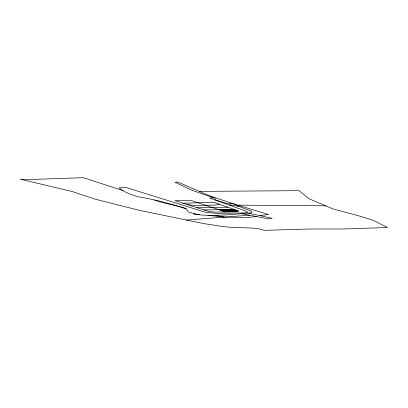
<?xml version="1.0" encoding="UTF-8"?>
<svg xmlns="http://www.w3.org/2000/svg" width="408" height="408" viewBox="0 0 408 408"><rect width="100%" height="100%" fill="white"/><g stroke="black" fill="none" stroke-linecap="round" stroke-linejoin="round"><path stroke-width="0.61" d="M205.52 205.255L225.599 211.951L219.683 209.977L233.968 209.681L237.66 210.962L237.461 211.426L235.156 211.65L228.352 211.747L222.748 209.865M194.534 213.675L193.708 214.18C211.874 216.725 230.194 214.526 248.36 213.195L251.848 212.563L251.772 211.283L238.624 206.29L233.952 203.924L214.322 197.452L205.224 193.968L177.674 181.968L175.109 182.294L191.265 189.99L213.766 197.906L209.605 198.038L246.616 211.349L247.829 212.277L244.356 212.961L216.592 213.343L206.06 212.451L126.108 187.507L119.065 187.802C124.618 192.54 131.738 194.958 138.669 196.906C154.693 199.471 170.36 203.633 185.834 208.473L188.159 211.778L191.969 213.109L199.252 214.715M229.087 204.949L231.397 203.74L233.952 203.924L268.586 214.588L259.763 215.546M256.637 216.526L246.968 217.586L224.165 217.102L186.41 220.06L139.082 210.248L94.758 199.058L72.369 191.561L20.4 179.204L32.405 179.444L83.196 177.659L122.38 190.393M249.752 215.21L224.165 217.102L215.296 215.353M182.697 203.174L213.955 202.394L238.609 210.997L238.369 211.548L235.742 211.803L214.69 212.099L209.452 211.594L174.91 200.68L190.454 200.246L205.474 205.255M230.785 205.556L233.611 205.479L238.624 206.29M197.008 207.759L227.786 207.182M203.806 209.931L234.284 209.431M220.881 210.375L224.859 210.314M235.314 210.151L225.328 210.283L228.149 211.237L237.604 211.094M222.074 210.773L226.042 210.712M223.258 211.166L227.22 211.109M232.014 211.038L237.629 210.951M224.431 211.558L228.388 211.502M233.177 211.431L237.196 211.375L236.048 210.977M199.288 191.393L299.018 190.674L308.856 198.655L333.239 209.039L358.652 215.812L373.361 220.386L387.6 227.516L343.301 228.99L310.565 229.005L264.394 230.341L256.933 228.307L229.867 227.231L222.238 226.45L203.209 223.497L186.41 220.06M238.359 205.148L325.905 205.811M231.397 203.74L226.272 203.271L215.959 200.216L214.322 197.452M207.922 215.296L224.089 217.087M241.725 213.675L268.897 218.963L272.177 218.27L248.61 213.149M186.997 204.551L194.713 205.484L216.194 205.03L219.019 204.556L218.214 203.873M222.809 209.625L229.551 211.895M186.186 208.972C176.006 204.847 164.883 204.061 154.683 200.017M225.721 209.814L231.295 211.706M231.254 210.212L233.59 211.013M227.644 209.544L234.325 211.823M230.571 209.738L235.921 211.574M232.55 209.768L233.723 210.176"/></g></svg>
